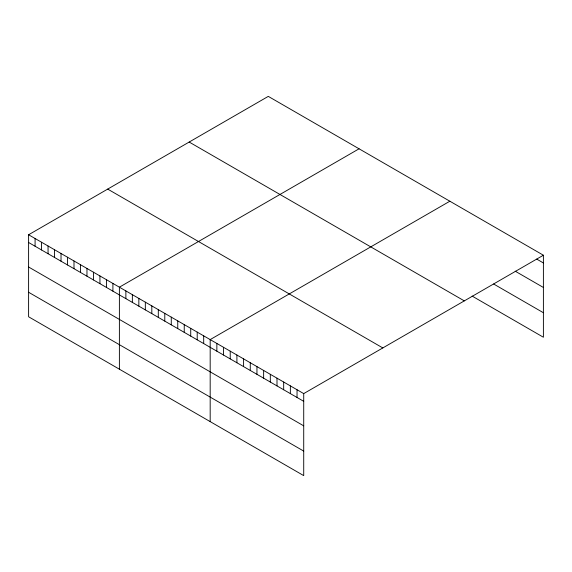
<?xml version="1.0" encoding="UTF-8"?>
<svg xmlns="http://www.w3.org/2000/svg" width="572" height="572" viewBox="0 0 572 572"><rect width="100%" height="100%" fill="white"/><g stroke="black" fill="none" stroke-linecap="round" stroke-linejoin="round"><path stroke-width="0.86" d="M28.6 234.763L303.718 393.6L303.718 475.618L28.6 316.774L28.6 234.763L268.282 96.382L543.4 255.226L543.4 337.237L472.129 296.089M359.066 148.799L119.391 287.18L119.391 369.19M449.857 201.215L210.181 339.596L210.181 421.607M303.718 393.6L543.4 255.226M536.722 259.095L543.4 262.956M515.186 271.178L543.4 287.466M493.657 284.005L543.4 312.727M189.182 142.049L464.307 300.886M107.693 189.096L382.818 347.933M28.6 242.492L303.718 401.329M28.6 267.002L303.718 425.847M28.6 292.263L303.718 451.101M297.04 389.747L297.04 397.468M290.361 385.886L290.361 393.615M283.676 382.032L283.676 389.754M276.998 378.171L276.998 385.9M270.313 374.317L270.313 382.039M263.635 370.456L263.635 378.185M256.95 366.595L256.95 374.324M250.271 362.741L250.271 370.47M243.586 358.88L243.586 366.609M236.908 355.026L236.908 362.755M230.223 351.165L230.223 358.894M223.545 347.311L223.545 355.04M216.859 343.45L216.859 351.179M203.696 335.85L203.696 343.579M197.211 332.11L197.211 339.832M190.726 328.364L190.726 336.093M184.241 324.617L184.241 332.346M177.756 320.878L177.756 328.607M171.271 317.131L171.271 324.86M164.786 313.385L164.786 321.114M158.301 309.645L158.301 317.374M151.816 305.898L151.816 313.628M145.331 302.152L145.331 309.881M138.846 298.412L138.846 306.142M132.361 294.666L132.361 302.395M125.876 290.919L125.876 298.648M112.906 283.433L112.906 291.162M106.421 279.694L106.421 287.416M99.936 275.947L99.936 283.676M93.45 272.2L93.45 279.93M86.965 268.461L86.965 276.183M80.48 264.714L80.48 272.444M73.995 260.968L73.995 268.697M67.51 257.228L67.51 264.958M61.025 253.482L61.025 261.211M54.54 249.735L54.54 257.464M48.055 245.996L48.055 253.725M41.57 242.249L41.57 249.978M35.085 238.503L35.085 246.232"/></g></svg>
